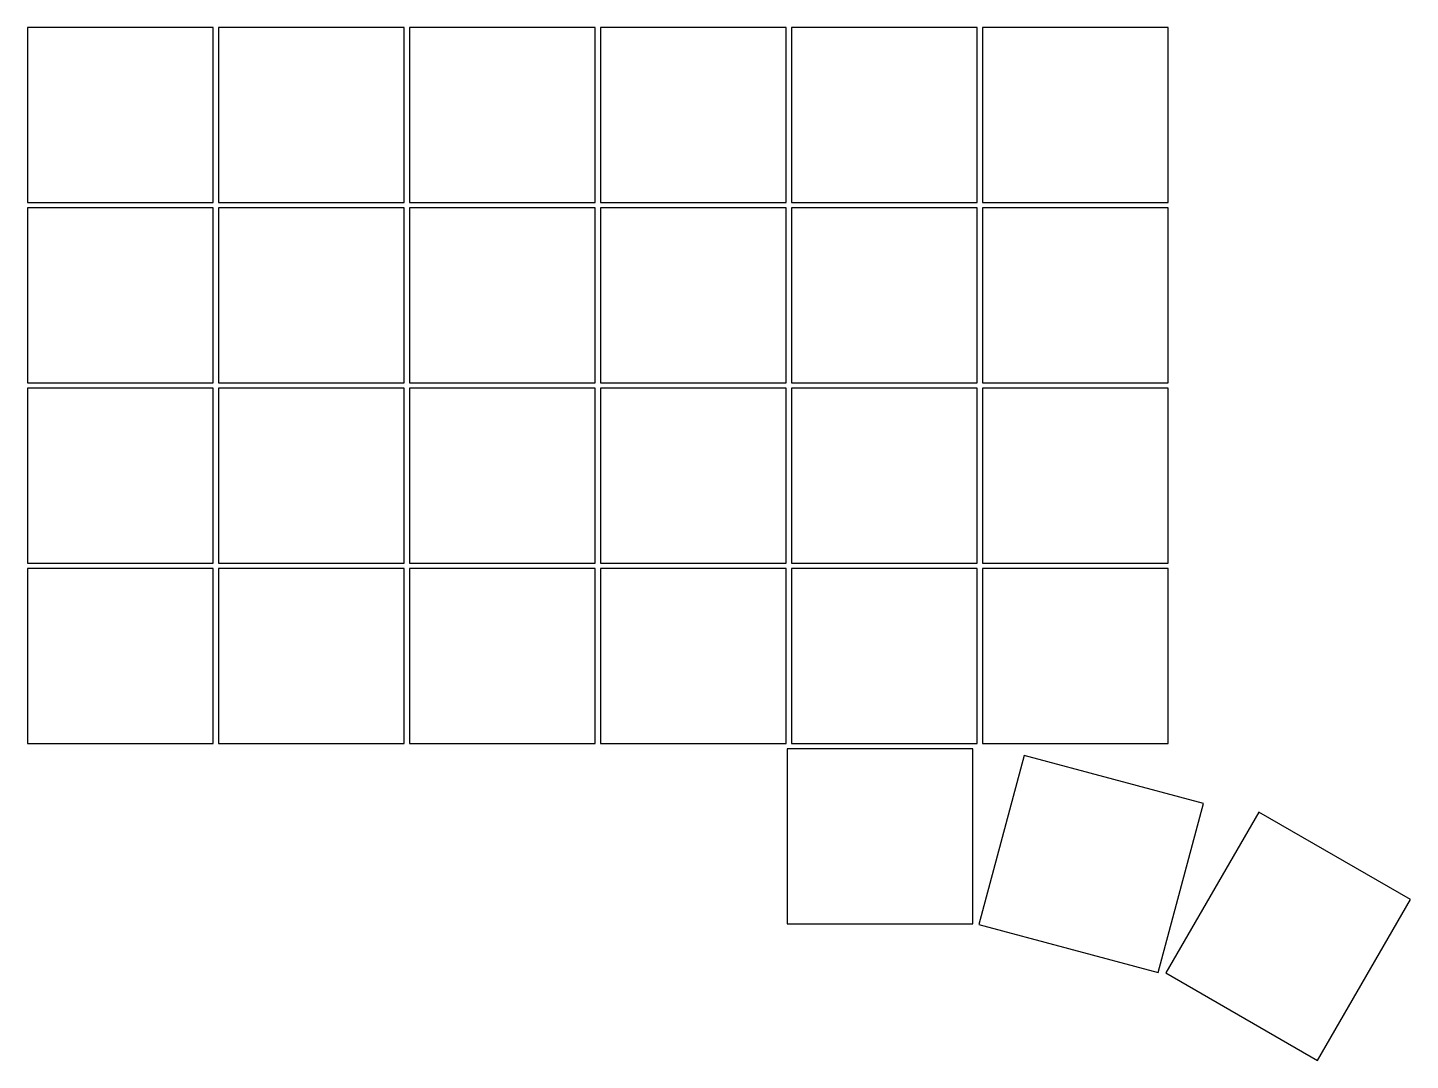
# Model space of a CAD drawing. Header units: millimetres. Extents: x 9 to 140, y -38 to 59.
import ezdxf

# ---------------------------------------------------------------- set-up
doc = ezdxf.new("R2010")
doc.units = ezdxf.units.MM

msp = doc.modelspace()

# ---------------------------------------------------------------- linework, layer by layer
for p, q in [((26.75, 59.25), (9.25, 59.25)), ((9.25, 59.25), (9.25, 42.75)), ((26.75, 42.75), (26.75, 59.25)), ((44.75, 59.25), (27.25, 59.25)), ((27.25, 59.25), (27.25, 42.75)), ((44.75, 42.75), (44.75, 59.25)), ((62.75, 59.25), (45.25, 59.25)), ((45.25, 59.25), (45.25, 42.75)), ((62.75, 42.75), (62.75, 59.25)), ((80.75, 59.25), (63.25, 59.25)), ((63.25, 59.25), (63.25, 42.75)), ((80.75, 42.75), (80.75, 59.25)), ((98.75, 59.25), (81.25, 59.25)), ((81.25, 59.25), (81.25, 42.75)), ((98.75, 42.75), (98.75, 59.25)), ((116.75, 59.25), (99.25, 59.25)), ((99.25, 59.25), (99.25, 42.75)), ((116.75, 42.75), (116.75, 59.25)), ((9.25, 42.75), (26.75, 42.75)), ((26.75, 42.25), (9.25, 42.25)), ((9.25, 42.25), (9.25, 25.75)), ((26.75, 25.75), (26.75, 42.25)), ((27.25, 42.75), (44.75, 42.75)), ((44.75, 42.25), (27.25, 42.25)), ((27.25, 42.25), (27.25, 25.75)), ((44.75, 25.75), (44.75, 42.25)), ((45.25, 42.75), (62.75, 42.75)), ((62.75, 42.25), (45.25, 42.25)), ((45.25, 42.25), (45.25, 25.75)), ((62.75, 25.75), (62.75, 42.25)), ((63.25, 42.75), (80.75, 42.75)), ((80.75, 42.25), (63.25, 42.25)), ((63.25, 42.25), (63.25, 25.75)), ((80.75, 25.75), (80.75, 42.25)), ((81.25, 42.75), (98.75, 42.75)), ((98.75, 42.25), (81.25, 42.25)), ((81.25, 42.25), (81.25, 25.75)), ((98.75, 25.75), (98.75, 42.25)), ((99.25, 42.75), (116.75, 42.75)), ((116.75, 42.25), (99.25, 42.25)), ((99.25, 42.25), (99.25, 25.75)), ((116.75, 25.75), (116.75, 42.25)), ((9.25, 25.75), (26.75, 25.75)), ((26.75, 25.25), (9.25, 25.25)), ((9.25, 25.25), (9.25, 8.75)), ((26.75, 8.75), (26.75, 25.25)), ((27.25, 25.75), (44.75, 25.75)), ((44.75, 25.25), (27.25, 25.25)), ((27.25, 25.25), (27.25, 8.75)), ((44.75, 8.75), (44.75, 25.25)), ((45.25, 25.75), (62.75, 25.75)), ((62.75, 25.25), (45.25, 25.25)), ((45.25, 25.25), (45.25, 8.75)), ((62.75, 8.75), (62.75, 25.25)), ((63.25, 25.75), (80.75, 25.75)), ((80.75, 25.25), (63.25, 25.25)), ((63.25, 25.25), (63.25, 8.75)), ((80.75, 8.75), (80.75, 25.25)), ((81.25, 25.75), (98.75, 25.75)), ((98.75, 25.25), (81.25, 25.25)), ((81.25, 25.25), (81.25, 8.75)), ((98.75, 8.75), (98.75, 25.25)), ((99.25, 25.75), (116.75, 25.75)), ((116.75, 25.25), (99.25, 25.25)), ((99.25, 25.25), (99.25, 8.75)), ((116.75, 8.75), (116.75, 25.25)), ((9.25, 8.75), (26.75, 8.75)), ((26.75, 8.25), (9.25, 8.25)), ((9.25, 8.25), (9.25, -8.25)), ((26.75, -8.25), (26.75, 8.25)), ((27.25, 8.75), (44.75, 8.75)), ((44.75, 8.25), (27.25, 8.25)), ((27.25, 8.25), (27.25, -8.25)), ((44.75, -8.25), (44.75, 8.25)), ((45.25, 8.75), (62.75, 8.75)), ((62.75, 8.25), (45.25, 8.25)), ((45.25, 8.25), (45.25, -8.25)), ((62.75, -8.25), (62.75, 8.25)), ((63.25, 8.75), (80.75, 8.75)), ((80.75, 8.25), (63.25, 8.25)), ((63.25, 8.25), (63.25, -8.25)), ((80.75, -8.25), (80.75, 8.25)), ((81.25, 8.75), (98.75, 8.75)), ((98.75, 8.25), (81.25, 8.25)), ((81.25, 8.25), (81.25, -8.25)), ((98.75, -8.25), (98.75, 8.25)), ((99.25, 8.75), (116.75, 8.75)), ((116.75, 8.25), (99.25, 8.25)), ((99.25, 8.25), (99.25, -8.25)), ((116.75, -8.25), (116.75, 8.25)), ((9.25, -8.25), (26.75, -8.25)), ((27.25, -8.25), (44.75, -8.25)), ((45.25, -8.25), (62.75, -8.25)), ((63.25, -8.25), (80.75, -8.25)), ((98.35, -8.75), (80.85, -8.75)), ((80.85, -8.75), (80.85, -25.25)), ((81.25, -8.25), (98.75, -8.25)), ((98.35, -25.25), (98.35, -8.75)), ((99.25, -8.25), (116.75, -8.25)), ((103.18, -9.39), (98.91, -25.32)), ((120.08, -13.91), (103.18, -9.39)), ((115.81, -29.85), (120.08, -13.91)), ((125.29, -14.71), (116.54, -29.87)), ((139.58, -22.96), (125.29, -14.71)), ((130.83, -38.12), (139.58, -22.96)), ((80.85, -25.25), (98.35, -25.25)), ((98.91, -25.32), (115.81, -29.85)), ((116.54, -29.87), (130.83, -38.12))]:
    msp.add_line(p, q)

doc.saveas('drawing.dxf')
